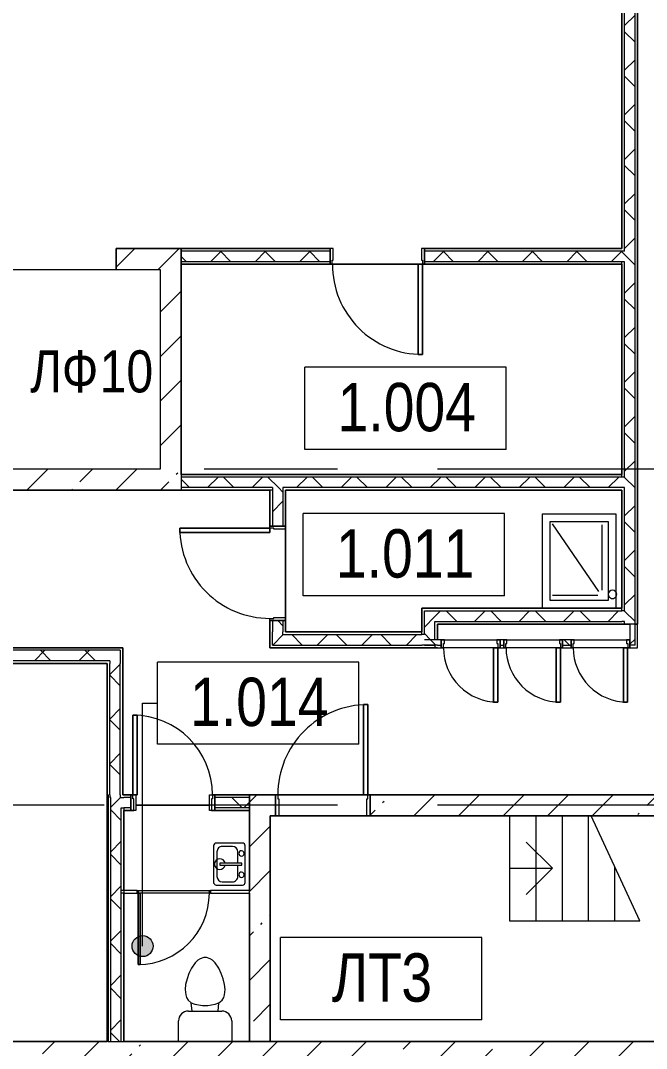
# Model space of a CAD drawing. Header units: millimetres. Extents: x 46431 to 216095, y -43515 to 31605.
# Drawn here: x 115402 to 121366, y 6202 to 15987 of the extents above; entities that cross this region are included whole.
import ezdxf

# ---------------------------------------------------------------- set-up
doc = ezdxf.new("R2010")
doc.units = ezdxf.units.MM
doc.linetypes.add('Осевые', pattern=[6350, 1270, -952.5, 3175, -952.5])
for name, color, linetype, lineweight in [('Двери', 7, 'Continuous', 9), ('Каркас_Импост', 7, 'Continuous', 9), ('Контуры', 7, 'Continuous', 9), ('Линии подступенков-1', 7, 'Continuous', 9), ('Линии свеса', 7, 'Continuous', 9), ('Марки вырезов', 7, 'Continuous', 9), ('Марки помещений', 7, 'Continuous', 9), ('Общие ребра', 7, 'Continuous', 9), ('Оси-2', 7, 'Осевые', 9), ('Панель', 7, 'Continuous', 9), ('Перекрытия', 7, 'Continuous', 9), ('Сантехнические приборы', 7, 'Continuous', 9), ('Стены', 7, 'Continuous', 9), ('Стены-1', 7, 'Continuous', 18), ('Стрелки вверх', 7, 'Continuous', 9), ('Текстовые примечания', 7, 'Continuous', 9), ('Черная _1 сплошная', 7, 'Continuous', 9), ('Штриховка разреза-3', 7, 'Continuous', 9)]:
    doc.layers.add(name, color=color, linetype=linetype, lineweight=lineweight)
doc.styles.add('Arial Narrow_1', font='Arial Narrow.ttf', dxfattribs={"height": 460})
doc.styles.add('Arial Narrow_2', font='Arial Narrow.ttf', dxfattribs={"height": 400})
pattern_1 = [(45, (0, 0), (-424.264, 424.264), [600, -100, 20, -100]), (45, (0, 424), (-424.264, 424.264), [])]
pattern_2 = [(45, (0, 0), (-212.132, 212.132), []), (135, (0, 0), (-212.132, -212.132), [])]

# ---------------------------------------------------------------- blocks, each defined once
blk = doc.blocks.new('Дверь - Однопольная - ДВ4_21х8-6240677-План 1-го этажа на отм_ -6_000')
at = {"layer": 'Двери'}
for p, q in [((-339, 833), (-379, 833)), ((-379, 833), (-379, 75)), ((-339, 75), (-339, 833)), ((-379, 75), (-339, 75))]:
    blk.add_line(p, q, dxfattribs=at)
blk.add_arc((-379, 75), 758, 360, 90, dxfattribs=at)
at = {"layer": 'Каркас_Импост'}
for p, q in [((-380, 75), (-400, 75)), ((-400, 75), (-400, -75)), ((-380, 35), (-380, 75)), ((-370, 35), (-380, 35)), ((-370, -75), (-370, 35)), ((380, 35), (370, 35)), ((370, 35), (370, -75)), ((400, 75), (380, 75)), ((380, 75), (380, 35)), ((400, -75), (400, 75)), ((-400, -75), (-370, -75)), ((370, -75), (400, -75))]:
    blk.add_line(p, q, dxfattribs=at)
at = {"layer": 'Панель'}
for p, q in [((-379, 833), (-339, 833)), ((-379, 75), (-379, 833)), ((-339, 833), (-339, 75)), ((-339, 75), (-379, 75))]:
    blk.add_line(p, q, dxfattribs=at)
blk = doc.blocks.new('Дверь - Однопольная - ДВ2__21х9-6240611-План 1-го этажа на отм_ -6_000')
at = {"layer": 'Двери'}
for p, q in [((-429, -100), (-389, -100)), ((-429, -958), (-429, -100)), ((-389, -100), (-389, -958)), ((-389, -958), (-429, -958))]:
    blk.add_line(p, q, dxfattribs=at)
blk.add_arc((-429, -100), 858, 270, 0, dxfattribs=at)
at = {"layer": 'Каркас_Импост'}
for p, q in [((-450, 100), (-420, 100)), ((-450, -100), (-450, 100)), ((-420, 100), (-420, -60)), ((420, 100), (450, 100)), ((420, -60), (420, 100)), ((450, 100), (450, -100)), ((-430, -60), (-430, -100)), ((-420, -60), (-430, -60)), ((430, -60), (420, -60)), ((430, -100), (430, -60)), ((-430, -100), (-450, -100)), ((450, -100), (430, -100))]:
    blk.add_line(p, q, dxfattribs=at)
at = {"layer": 'Панель'}
for p, q in [((-389, -100), (-429, -100)), ((-429, -100), (-429, -958)), ((-389, -958), (-389, -100)), ((-429, -958), (-389, -958))]:
    blk.add_line(p, q, dxfattribs=at)
blk = doc.blocks.new('Дверь - Однопольная - ДВ11_21х9-6240635-План 1-го этажа на отм_ -6_000')
at = {"layer": 'Двери'}
for p, q in [((-389, 933), (-429, 933)), ((-429, 933), (-429, 75)), ((-389, 75), (-389, 933)), ((-429, 75), (-389, 75))]:
    blk.add_line(p, q, dxfattribs=at)
blk.add_arc((-429, 75), 858, 360, 90, dxfattribs=at)
at = {"layer": 'Каркас_Импост'}
for p, q in [((-430, 75), (-450, 75)), ((-450, 75), (-450, -75)), ((-430, 35), (-430, 75)), ((-420, 35), (-430, 35)), ((-420, -75), (-420, 35)), ((430, 35), (420, 35)), ((420, 35), (420, -75)), ((450, 75), (430, 75)), ((430, 75), (430, 35)), ((450, -75), (450, 75)), ((-450, -75), (-420, -75)), ((420, -75), (450, -75))]:
    blk.add_line(p, q, dxfattribs=at)
at = {"layer": 'Панель'}
for p, q in [((-429, 933), (-389, 933)), ((-429, 75), (-429, 933)), ((-389, 933), (-389, 75)), ((-389, 75), (-429, 75))]:
    blk.add_line(p, q, dxfattribs=at)
blk = doc.blocks.new('Дверь - Однопольная - ДВ4__21х9-6240676-План 1-го этажа на отм_ -6_000')
at = {"layer": 'Двери'}
for p, q in [((-429, -75), (-389, -75)), ((-429, -933), (-429, -75)), ((-389, -75), (-389, -933)), ((-389, -933), (-429, -933))]:
    blk.add_line(p, q, dxfattribs=at)
blk.add_arc((-429, -75), 858, 270, 0, dxfattribs=at)
at = {"layer": 'Каркас_Импост'}
for p, q in [((-450, 75), (-420, 75)), ((-450, -75), (-450, 75)), ((-420, 75), (-420, -35)), ((420, 75), (450, 75)), ((420, -35), (420, 75)), ((450, 75), (450, -75)), ((-430, -75), (-450, -75)), ((-430, -35), (-430, -75)), ((-420, -35), (-430, -35)), ((430, -35), (420, -35)), ((430, -75), (430, -35)), ((450, -75), (430, -75))]:
    blk.add_line(p, q, dxfattribs=at)
at = {"layer": 'Панель'}
for p, q in [((-389, -75), (-429, -75)), ((-429, -75), (-429, -933)), ((-389, -933), (-389, -75)), ((-429, -933), (-389, -933))]:
    blk.add_line(p, q, dxfattribs=at)
blk = doc.blocks.new('Раковина-Одиночная-2D - 400 x 300 мм-4989200-План 1-го этажа на отм_ -6_000')
at = {"layer": 'Сантехнические приборы'}
for p, q in [((131.7, 414.6), (131.7, 165.4)), ((131.7, 414.6), (131.7, 165.4)), ((506.3, 440), (157.1, 440)), ((506.3, 440), (157.1, 440)), ((449.1, 408.3), (214.2, 408.3)), ((531.7, 165.4), (531.7, 414.6)), ((531.7, 165.4), (531.7, 414.6)), ((163.4, 357.5), (163.4, 260.7)), ((341.2, 381.3), (322.2, 381.3)), ((322.2, 381.3), (322.2, 171.8)), ((341.2, 171.8), (341.2, 381.3)), ((499.9, 260.7), (499.9, 357.5)), ((214.2, 209.9), (322.2, 209.9)), ((341.2, 209.9), (449.1, 209.9)), ((157.1, 140), (506.3, 140)), ((157.1, 140), (506.3, 140)), ((231.8, 100), (591.8, 100)), ((322.2, 171.8), (341.2, 171.8))]:
    blk.add_line(p, q, dxfattribs=at)
for centre, radius, start, end in [((157.1, 414.6), 25.4, 90, 180), ((157.1, 414.6), 25.4, 90, 180), ((214.2, 357.5), 50.8, 90, 180), ((331.7, 381.3), 50.8, 360, 180), ((449.1, 357.5), 50.8, 360, 90), ((506.3, 414.6), 25.4, 360, 90), ((506.3, 414.6), 25.4, 360, 90), ((331.7, 381.3), 50.8, 180, 259.19308), ((331.7, 381.3), 50.8, 280.80692, 0), ((214.2, 260.7), 50.8, 180, 270), ((230.1, 175), 25.4, 360, 180), ((433.3, 175), 25.4, 360, 180), ((449.1, 260.7), 50.8, 270, 0), ((157.1, 165.4), 25.4, 180, 270), ((157.1, 165.4), 25.4, 180, 270), ((230.1, 175), 25.4, 180, 0), ((433.3, 175), 25.4, 180, 360), ((506.3, 165.4), 25.4, 270, 360), ((506.3, 165.4), 25.4, 270, 0)]:
    blk.add_arc(centre, radius, start, end, dxfattribs=at)
blk = doc.blocks.new('Туалет-Домашний-3D - Туалет-Домашний-3D-4953272-План 1-го этажа на отм_ -6_000')
at = {"layer": 'Сантехнические приборы'}
for p, q in [((-253.4, 494.7), (253.4, 494.7)), ((-253.4, 298.4), (-253.4, 494.7)), ((253.4, 494.7), (253.4, 298.4)), ((158.7, 203.8), (-158.8, 203.8)), ((-123.5, 203.8), (-132.3, 127)), ((123.5, 203.8), (132.3, 127)), ((-162.6, 101.6), (-177, 76.2)), ((-132.3, 127), (-162.6, 101.6)), ((-97.4, 139.7), (-132.3, 127)), ((-25.4, 152.4), (-97.4, 139.7)), ((25.4, 152.4), (-25.4, 152.4)), ((97.4, 139.7), (25.4, 152.4)), ((132.3, 127), (97.4, 139.7)), ((162.6, 101.6), (132.3, 127)), ((177, 76.2), (162.6, 101.6)), ((-188.3, 25.3), (-190.5, 0)), ((-190.5, 0), (-186.1, -50.6)), ((-183.8, 50.8), (-188.3, 25.3)), ((-177, 76.2), (-183.8, 50.8)), ((183.8, 50.8), (177, 76.2)), ((188.3, 25.3), (183.8, 50.8)), ((186.1, -50.6), (190.5, 0)), ((190.5, 0), (188.3, 25.3)), ((-186.1, -50.6), (-172.4, -101.6)), ((172.4, -101.6), (186.1, -50.6)), ((-172.4, -101.6), (-153.9, -152.4)), ((-153.9, -152.4), (-130.2, -203.2)), ((130.2, -203.2), (153.9, -152.4)), ((153.9, -152.4), (172.4, -101.6)), ((-130.2, -203.2), (-95, -254)), ((-95, -254), (-69.6, -279.4)), ((-69.6, -279.4), (-47.6, -292.1)), ((-47.6, -292.1), (-12.7, -304.8)), ((12.7, -304.8), (47.6, -292.1)), ((47.6, -292.1), (69.6, -279.4)), ((69.6, -279.4), (95, -254)), ((95, -254), (130.2, -203.2)), ((-12.7, -304.8), (12.7, -304.8))]:
    blk.add_line(p, q, dxfattribs=at)
for centre, start, end in [((-158.8, 298.4), 180, 270), ((158.7, 298.4), 270, 360)]:
    blk.add_arc(centre, 94.6, start, end, dxfattribs=at)
blk = doc.blocks.new('Душевая кабинка-2D - Душевая кабинка 900х700-5616920-План 1-го этажа на отм_ -6_000')
at = {"layer": 'Сантехнические приборы'}
for p, q in [((0, 0), (0, 900)), ((0, 900), (700, 900)), ((700, 900), (700, 0)), ((75, 75), (75, 825)), ((75, 825), (625, 825)), ((625, 825), (625, 75)), ((132.1, 726.7), (132.1, 106.7)), ((161, 739), (604.7, 95.3)), ((604.7, 775.8), (171, 775.8)), ((700, 0), (0, 0)), ((625, 75), (75, 75))]:
    blk.add_line(p, q, dxfattribs=at)
for start, end in [(360, 180), (180, 360)]:
    blk.add_arc((32.1, 766.7), 40, start, end, dxfattribs=at)
blk = doc.blocks.new('Дверь - Однопольная без ручки - ДТ2_21х5_6-6222495-План 1-го этажа на отм_ -6_000')
at = {"layer": 'Двери'}
for p, q in [((-219, 555.5), (-259, 555.5)), ((-259, 555.5), (-259, 37.5)), ((-219, 37.5), (-219, 555.5)), ((-259, 37.5), (-219, 37.5))]:
    blk.add_line(p, q, dxfattribs=at)
blk.add_arc((-259, 37.5), 518, 360, 90, dxfattribs=at)
at = {"layer": 'Каркас_Импост'}
for p, q in [((-260, 37.5), (-280, 37.5)), ((-280, 37.5), (-280, -37.5)), ((-260, -2.5), (-260, 37.5)), ((280, 37.5), (260, 37.5)), ((260, 37.5), (260, -2.5)), ((280, -37.5), (280, 37.5)), ((-280, -37.5), (-250, -37.5)), ((-250, -2.5), (-260, -2.5)), ((-250, -37.5), (-250, -2.5)), ((260, -2.5), (250, -2.5)), ((250, -2.5), (250, -37.5)), ((250, -37.5), (280, -37.5))]:
    blk.add_line(p, q, dxfattribs=at)
at = {"layer": 'Панель'}
for p, q in [((-259, 555.5), (-219, 555.5)), ((-259, 37.5), (-259, 555.5)), ((-219, 555.5), (-219, 37.5)), ((-219, 37.5), (-259, 37.5))]:
    blk.add_line(p, q, dxfattribs=at)
blk = doc.blocks.new('Дверь - Однопольная_HPL - ДВ12__21х7-5560888-План 1-го этажа на отм_ -6_000')
at = {"layer": 'Двери'}
for p, q in [((-339, -12.5), (-319, -12.5)), ((-339, -690.5), (-339, -12.5)), ((-319, -12.5), (-319, -690.5)), ((-319, -690.5), (-339, -690.5))]:
    blk.add_line(p, q, dxfattribs=at)
blk.add_arc((-339, -12.5), 678, 270, 0, dxfattribs=at)
at = {"layer": 'Каркас_Импост'}
for p, q in [((-350, 12.5), (-330, 12.5)), ((-350, -12.5), (-350, 12.5)), ((-340, 7.5), (-340, -12.5)), ((-330, 7.5), (-340, 7.5)), ((-330, 12.5), (-330, 7.5)), ((330, 12.5), (350, 12.5)), ((330, 7.5), (330, 12.5)), ((340, 7.5), (330, 7.5)), ((340, -12.5), (340, 7.5)), ((350, 12.5), (350, -12.5)), ((-340, -12.5), (-350, -12.5)), ((350, -12.5), (340, -12.5))]:
    blk.add_line(p, q, dxfattribs=at)
at = {"layer": 'Панель'}
for p, q in [((-319, -12.5), (-339, -12.5)), ((-339, -12.5), (-339, -690.5)), ((-319, -690.5), (-319, -12.5)), ((-339, -690.5), (-319, -690.5))]:
    blk.add_line(p, q, dxfattribs=at)
blk = doc.blocks.new('M_Дверь-Проем - 1180 x 2250 mm-4719018-План 1-го этажа на отм_ -6_000')
at = {"layer": 'Черная _1 сплошная'}
blk.add_line((-598.2, -100), (581.8, -100), dxfattribs=at)
blk = doc.blocks.new('Марка помещения_Р - Марка помещения-4575829-План 1-го этажа на отм_ -6_000')
at = {"layer": 'Марки помещений'}
for p, q in [((-4.79375, -1.95625), (-4.79375, 1.95625)), ((4.79375, 1.95625), (-4.79375, 1.95625)), ((4.79375, -1.95625), (4.79375, 1.95625)), ((4.79375, -1.95625), (-4.79375, -1.95625))]:
    blk.add_line(p, q, dxfattribs=at)

msp = doc.modelspace()

# ---------------------------------------------------------------- hatches: boundary and pattern name
at = {"layer": 'Марки помещений'}
h = msp.add_hatch(color=256, dxfattribs=at)
edge = h.paths.add_edge_path(flags=0)
edge.add_arc((116564.7, 7176.3), 100, 0, 360)
at = {"layer": 'Штриховка разреза-3'}
h = msp.add_hatch(dxfattribs=at)
h.set_pattern_fill('FP_1', color=256, style=0, pattern_type=2)
h.set_pattern_definition(pattern_2)
h.paths.add_polyline_path([(121156.6, 10242.1), (121256.6, 10242.1), (121256.6, 19292.1), (121156.6, 19292.1), (121156.6, 10267.1)], flags=0)
h = msp.add_hatch(dxfattribs=at)
h.set_pattern_fill('FP_4', color=256, style=0, pattern_type=2)
h.set_pattern_definition(pattern_1)
h.paths.add_polyline_path([(116931.6, 13617.1), (116931.6, 13817.1), (116311.6, 13817.1), (116311.6, 13617.1), (116731.6, 13617.1)], flags=0)
h.paths.add_polyline_path([(114931.6, 13617.1), (115131.6, 13617.1), (115131.6, 13817.1), (114931.6, 13817.1)], flags=0)
h = msp.add_hatch(dxfattribs=at)
h.set_pattern_fill('FP_1', color=256, style=0, pattern_type=2)
h.set_pattern_definition(pattern_2)
h.paths.add_polyline_path([(117470.1, 13692.1), (118351.6, 13692.1), (118351.6, 13792.1), (116931.6, 13792.1), (116931.6, 13692.1)], flags=0)
h.paths.add_polyline_path([(119251.6, 13692.1), (121156.6, 13692.1), (121156.6, 13792.1), (119251.6, 13792.1)], flags=0)
h = msp.add_hatch(dxfattribs=at)
h.set_pattern_fill('FP_4', color=256, style=0, pattern_type=2)
h.set_pattern_definition(pattern_1)
h.paths.add_polyline_path([(116931.6, 11517.1), (116931.6, 13617.1), (116731.6, 13617.1), (116731.6, 11517.1)], flags=0)
h = msp.add_hatch(dxfattribs=at)
h.set_pattern_fill('FP_4', color=256, style=0, pattern_type=2)
h.set_pattern_definition(pattern_1)
h.paths.add_polyline_path([(114933.6, 11517.1), (116731.6, 11517.1), (116731.6, 11717.1), (114931.6, 11717.1), (114931.6, 11517.1)], flags=0)
h = msp.add_hatch(dxfattribs=at)
h.set_pattern_fill('FP_1', color=256, style=0, pattern_type=2)
h.set_pattern_definition(pattern_2)
h.paths.add_polyline_path([(121156.6, 11542.1), (121156.6, 11642.1), (116931.6, 11642.1), (116931.6, 11542.1), (121131.6, 11542.1)], flags=0)
h = msp.add_hatch(dxfattribs=at)
h.set_pattern_fill('FP_1', color=256, style=0, pattern_type=2)
h.set_pattern_definition(pattern_2)
h.paths.add_polyline_path([(117801.6, 10142.1), (117901.6, 10142.1), (117901.6, 10275.5), (117801.6, 10275.5), (117801.6, 10167.1)], flags=0)
h.paths.add_polyline_path([(117801.6, 11175.5), (117901.6, 11175.5), (117901.6, 11542.1), (117801.6, 11542.1), (117801.6, 11254)], flags=0)
h = msp.add_hatch(dxfattribs=at)
h.set_pattern_fill('FP_1', color=256, style=0, pattern_type=2)
h.set_pattern_definition(pattern_2)
h.paths.add_polyline_path([(119249.3, 10092.1), (119349.3, 10092.1), (119349.3, 10367.1), (119249.3, 10367.1), (119249.3, 10142.1)], flags=0)
h = msp.add_hatch(dxfattribs=at)
h.set_pattern_fill('FP_1', color=256, style=0, pattern_type=2)
h.set_pattern_definition(pattern_2)
h.paths.add_polyline_path([(121131.6, 10267.1), (121156.6, 10267.1), (121156.6, 10367.1), (119349.3, 10367.1), (119349.3, 10267.1), (120860.5, 10267.1)], flags=0)
h = msp.add_hatch(dxfattribs=at)
h.set_pattern_fill('FP_1', color=256, style=0, pattern_type=2)
h.set_pattern_definition(pattern_2)
h.paths.add_polyline_path([(121206.6, 10042.1), (121256.6, 10042.1), (121256.6, 10242.1), (121206.6, 10242.1)], flags=0)
h = msp.add_hatch(dxfattribs=at)
h.set_pattern_fill('FP_1', color=256, style=0, pattern_type=2)
h.set_pattern_definition(pattern_2)
h.paths.add_polyline_path([(119165.3, 10042.1), (119249.3, 10042.1), (119249.3, 10142.1), (117801.6, 10142.1), (117801.6, 10042.1)], flags=0)
h = msp.add_hatch(dxfattribs=at)
h.set_pattern_fill('FP_1', color=256, style=0, pattern_type=2)
h.set_pattern_definition(pattern_2)
h.paths.add_polyline_path([(120566.6, 10042.1), (120646.6, 10042.1), (120646.6, 10092.1), (120566.6, 10092.1)], flags=0)
h.paths.add_polyline_path([(119249.3, 10042.1), (119410.5, 10042.1), (119410.5, 10092.1), (119249.3, 10092.1)], flags=0)
h.paths.add_polyline_path([(120006.6, 10042.1), (120006.6, 10092.1), (119970.5, 10092.1), (119970.5, 10042.1)], flags=0)
h = msp.add_hatch(dxfattribs=at)
h.set_pattern_fill('FP_1', color=256, style=0, pattern_type=2)
h.set_pattern_definition(pattern_2)
h.paths.add_polyline_path([(106681.6, 9892.1), (109081.6, 9892.1), (109081.6, 9992.1), (106681.6, 9992.1)], flags=0)
h.paths.add_polyline_path([(116351.6, 9892.1), (116351.6, 9992.1), (113831.6, 9992.1), (113831.6, 9892.1), (116251.6, 9892.1)], flags=0)
h.paths.add_polyline_path([(112681.6, 9892.1), (112931.6, 9892.1), (112931.6, 9992.1), (112331.6, 9992.1), (112331.6, 9892.1), (112581.6, 9892.1)], flags=0)
h.paths.add_polyline_path([(110506.6, 9892.1), (111431.6, 9892.1), (111431.6, 9992.1), (109981.6, 9992.1), (109981.6, 9892.1), (110406.6, 9892.1)], flags=0)
h = msp.add_hatch(dxfattribs=at)
h.set_pattern_fill('FP_1', color=256, style=0, pattern_type=2)
h.set_pattern_definition(pattern_2)
h.paths.add_polyline_path([(116351.6, 8592.1), (116351.6, 9892.1), (116251.6, 9892.1), (116251.6, 8592.1), (116261.6, 8592.1)], flags=0)
h = msp.add_hatch(dxfattribs=at)
h.set_pattern_fill('FP_4', color=256, style=0, pattern_type=2)
h.set_pattern_definition(pattern_1)
h.paths.add_polyline_path([(117781.6, 6267.1), (117781.6, 8617.1), (117581.6, 8617.1), (117581.6, 6267.1)], flags=0)
h = msp.add_hatch(dxfattribs=at)
h.set_pattern_fill('FP_4', color=256, style=0, pattern_type=2)
h.set_pattern_definition(pattern_1)
h.paths.add_polyline_path([(122979.5, 8417.1), (123081.6, 8417.1), (123081.6, 8617.1), (118731.6, 8617.1), (118731.6, 8417.1), (122781.6, 8417.1)], flags=0)
h.paths.add_polyline_path([(117781.6, 8417.1), (117831.6, 8417.1), (117831.6, 8617.1), (117781.6, 8617.1)], flags=0)
h = msp.add_hatch(dxfattribs=at)
h.set_pattern_fill('FP_1', color=256, style=0, pattern_type=2)
h.set_pattern_definition(pattern_2)
h.paths.add_polyline_path([(116361.6, 6267.1), (116361.6, 8592.1), (116261.6, 8592.1), (116261.6, 6267.1)], flags=0)
h = msp.add_hatch(dxfattribs=at)
h.set_pattern_fill('FP_1', color=256, style=0, pattern_type=2)
h.set_pattern_definition(pattern_2)
h.paths.add_polyline_path([(117470.1, 8492.1), (117581.6, 8492.1), (117581.6, 8592.1), (117251.6, 8592.1), (117251.6, 8492.1)], flags=0)
h.paths.add_polyline_path([(116361.6, 8492.1), (116451.6, 8493.8), (116451.6, 8592.1), (116361.6, 8592.1), (116361.6, 8493.8)], flags=0)
h = msp.add_hatch(dxfattribs=at)
h.set_pattern_fill('FP_4', color=256, style=0, pattern_type=2)
h.set_pattern_definition(pattern_1)
h.paths.add_polyline_path([(122551.6, 5967.1), (128781.6, 5967.1), (128781.6, 6267.1), (106681.6, 6267.1), (106681.6, 5967.1), (122431.6, 5967.1)], flags=0)

# ---------------------------------------------------------------- linework, layer by layer
at = {"layer": 'Контуры'}
for p, q in [((120061.6, 8417.1), (120061.6, 7417.1)), ((120061.6, 8417.1), (120837.3, 8417.1)), ((120061.6, 7417.1), (121303.6, 7417.1))]:
    msp.add_line(p, q, dxfattribs=at)
at = {"layer": 'Линии подступенков-1'}
for p, q in [((120061.6, 8417.1), (120061.6, 7417.1)), ((120311.6, 8417.1), (120311.6, 7417.1)), ((120561.6, 8417.1), (120561.6, 7417.1)), ((120811.6, 8417.1), (120811.6, 7417.1)), ((121061.6, 7936.1), (121061.6, 7417.1))]:
    msp.add_line(p, q, dxfattribs=at)
at = {"layer": 'Линии свеса'}
for p, q in [((120311.6, 8417.1), (120311.6, 7417.1)), ((120561.6, 8417.1), (120561.6, 7417.1)), ((120811.6, 8417.1), (120811.6, 7417.1)), ((121061.6, 7936.1), (121061.6, 7417.1))]:
    msp.add_line(p, q, dxfattribs=at)
at = {"layer": 'Марки вырезов'}
msp.add_line((121303.6, 7417.1), (120837.3, 8417.1), dxfattribs=at)
at = {"layer": 'Марки помещений'}
for p, q in [((116564.7, 9489), (116706.3, 9489.7)), ((116564.7, 7176.3), (116564.7, 9489))]:
    msp.add_line(p, q, dxfattribs=at)
msp.add_circle((116564.7, 7176.3), 100, dxfattribs=at)
at = {"layer": 'Общие ребра'}
for p, q in [((121156.6, 13792.1), (121156.6, 19267.1)), ((121256.6, 10242.1), (121256.6, 19267.1)), ((116931.6, 13817.1), (116311.6, 13817.1)), ((116931.6, 13792.1), (116931.6, 13817.1)), ((118351.6, 13817.1), (116931.6, 13817.1)), ((116931.6, 13817.1), (116931.6, 13792.1)), ((121131.6, 13817.1), (119251.6, 13817.1)), ((116931.6, 13692.1), (116931.6, 13792.1)), ((118351.6, 13792.1), (116931.6, 13792.1)), ((116931.6, 13792.1), (116931.6, 13692.1)), ((121131.6, 13792.1), (119251.6, 13792.1)), ((121156.6, 13792.1), (121131.6, 13792.1)), ((116931.6, 13667.1), (116931.6, 13692.1)), ((118351.6, 13692.1), (116931.6, 13692.1)), ((116931.6, 13692.1), (116931.6, 13667.1)), ((116933.6, 13667.1), (118351.6, 13667.1)), ((121131.6, 13692.1), (119251.6, 13692.1)), ((119251.6, 13667.1), (121129.6, 13667.1)), ((121131.6, 13667.1), (121131.6, 13692.1)), ((121156.6, 13692.1), (121131.6, 13692.1)), ((121156.6, 11642.1), (121156.6, 13692.1)), ((116931.6, 11667.1), (116931.6, 11642.1)), ((121131.6, 11642.1), (121131.6, 11667.1)), ((121131.6, 11642.1), (116931.6, 11642.1)), ((116931.6, 11642.1), (116931.6, 11542.1)), ((121156.6, 11642.1), (121131.6, 11642.1)), ((114933.6, 11517.1), (116731.6, 11517.1)), ((117801.6, 11542.1), (116931.6, 11542.1)), ((116931.6, 11542.1), (116931.6, 11517.1)), ((117801.6, 11517.1), (117776.6, 11517.1)), ((117776.6, 11517.1), (117776.6, 11175.5)), ((117801.6, 11542.1), (117801.6, 11517.1)), ((117801.6, 11517.1), (117801.6, 11175.5)), ((117901.6, 11542.1), (117901.6, 11517.1)), ((121131.6, 11542.1), (117901.6, 11542.1)), ((117901.6, 11517.1), (117901.6, 11175.5)), ((117926.6, 11175.5), (117926.6, 11517.1)), ((121156.6, 11542.1), (121131.6, 11542.1)), ((121156.6, 10367.1), (121156.6, 11542.1)), ((121131.6, 10367.1), (121131.6, 10392.1)), ((117776.6, 10275.5), (117776.6, 10167.1)), ((117801.6, 10275.5), (117801.6, 10167.1)), ((117901.6, 10275.5), (117901.6, 10167.1)), ((117926.6, 10167.1), (117926.6, 10275.5)), ((119249.3, 10367.1), (119349.3, 10367.1)), ((119249.3, 10142.1), (119249.3, 10367.1)), ((119349.3, 10367.1), (119374.3, 10367.1)), ((119374.3, 10367.1), (121131.6, 10367.1)), ((121156.6, 10367.1), (121131.6, 10367.1)), ((119349.3, 10267.1), (119374.3, 10267.1)), ((119349.3, 10092.1), (119349.3, 10267.1)), ((119374.3, 10267.1), (121131.6, 10267.1)), ((121156.6, 10267.1), (121131.6, 10267.1)), ((121156.6, 10242.1), (121156.6, 10267.1)), ((121256.6, 10242.1), (121281.6, 10242.1)), ((121256.6, 10042.1), (121256.6, 10242.1)), ((121281.6, 10242.1), (121256.6, 10242.1)), ((117776.6, 10167.1), (117776.6, 10042.1)), ((117801.6, 10142.1), (117801.6, 10167.1)), ((117801.6, 10042.1), (117801.6, 10142.1)), ((117901.6, 10142.1), (117901.6, 10167.1)), ((117901.6, 10142.1), (119224.3, 10142.1)), ((119224.3, 10142.1), (119224.3, 10167.1)), ((119249.3, 10142.1), (119224.3, 10142.1)), ((119349.3, 10092.1), (119249.3, 10092.1)), ((119374.3, 10092.1), (119349.3, 10092.1)), ((116376.6, 10017.1), (113831.6, 10017.1)), ((116351.6, 9992.1), (113831.6, 9992.1)), ((116351.6, 9992.1), (116351.6, 9892.1)), ((117801.6, 10042.1), (119224.3, 10042.1)), ((119249.3, 10042.1), (119224.3, 10042.1)), ((119349.3, 10042.1), (119249.3, 10042.1)), ((119249.3, 10042.1), (119349.3, 10042.1)), ((119349.3, 10042.1), (119349.3, 10017.1)), ((119374.3, 10042.1), (119349.3, 10042.1)), ((119349.3, 10042.1), (119349.3, 10017.1)), ((119349.3, 10017.1), (119374.3, 10017.1)), ((119374.3, 10042.1), (119410.5, 10042.1)), ((119374.3, 10017.1), (119410.5, 10017.1)), ((119970.5, 10042.1), (120006.6, 10042.1)), ((119970.5, 10017.1), (120006.6, 10017.1)), ((120566.6, 10042.1), (120646.6, 10042.1)), ((120566.6, 10017.1), (120646.6, 10017.1)), ((121256.6, 10042.1), (121206.6, 10042.1)), ((116251.6, 9892.1), (113831.6, 9892.1)), ((116251.6, 9892.1), (116251.6, 9867.1)), ((116351.6, 9892.1), (116351.6, 9867.1)), ((113831.6, 9867.1), (116224.6, 9867.1)), ((116251.6, 8617.1), (116251.6, 9867.1)), ((116351.6, 8617.1), (116351.6, 9867.1)), ((116251.6, 8617.1), (116251.6, 8592.1)), ((116351.6, 8617.1), (116351.6, 8592.1)), ((116386.6, 8617.1), (116376.6, 8617.1)), ((116451.6, 8617.1), (116386.6, 8617.1)), ((117581.6, 8617.1), (117251.6, 8617.1)), ((117831.6, 8617.1), (117781.6, 8617.1)), ((122681.6, 8617.1), (118731.6, 8617.1)), ((116261.6, 8592.1), (116251.6, 8592.1)), ((116261.6, 6267.1), (116261.6, 8592.1)), ((116351.6, 8592.1), (116361.6, 8592.1)), ((116361.6, 8592.1), (116386.6, 8592.1)), ((116451.6, 8592.1), (116386.6, 8592.1)), ((117581.6, 8592.1), (117251.6, 8592.1)), ((116361.6, 7704.6), (116361.6, 8492.1)), ((116361.6, 8492.1), (116386.6, 8492.1)), ((116451.6, 8492.1), (116386.6, 8492.1)), ((116386.6, 8492.1), (116386.6, 8467.1)), ((116386.6, 8467.1), (116451.6, 8467.1)), ((117581.6, 8492.1), (117251.6, 8492.1)), ((117251.6, 8467.1), (117581.6, 8467.1)), ((117781.6, 8417.1), (117781.6, 8415.1)), ((118731.6, 8417.1), (122781.6, 8417.1)), ((122781.6, 8417.1), (118731.6, 8417.1)), ((117781.6, 6267.1), (117781.6, 8415.1)), ((116361.6, 7679.6), (116361.6, 7704.6)), ((116386.6, 7704.6), (116361.6, 7704.6)), ((116361.6, 7679.6), (116361.6, 7704.6)), ((116361.6, 6267.1), (116361.6, 7679.6)), ((116386.6, 7679.6), (116361.6, 7679.6)), ((116388.6, 7679.6), (116388.6, 7704.6)), ((116236.6, 6267.1), (116261.6, 6267.1)), ((116261.6, 6267.1), (116361.6, 6267.1)), ((116361.6, 6267.1), (116386.6, 6267.1)), ((122779.6, 6267.1), (117783.6, 6267.1))]:
    msp.add_line(p, q, dxfattribs=at)
at = {"layer": 'Оси-2'}
for p, q in [((150171.6, 11717.1), (50527.1, 11717.1)), ((150171.6, 8517.1), (50527.1, 8517.1))]:
    msp.add_line(p, q, dxfattribs=at)
at = {"layer": 'Перекрытия'}
for p, q in [((121281.6, 19417.1), (121281.6, 10242.1)), ((121131.6, 13817.1), (121131.6, 19267.1)), ((116311.6, 13617.1), (116311.6, 13817.1)), ((116311.6, 13817.1), (118351.6, 13817.1)), ((118351.6, 13817.1), (118351.6, 13667.1)), ((119251.6, 13667.1), (119251.6, 13817.1)), ((119251.6, 13817.1), (121131.6, 13817.1)), ((121131.6, 13667.1), (116931.6, 13667.1)), ((116931.6, 13667.1), (116931.6, 11667.1)), ((118351.6, 13667.1), (119251.6, 13667.1)), ((121131.6, 11667.1), (121131.6, 13667.1)), ((116931.6, 11667.1), (121131.6, 11667.1)), ((117776.6, 11517.1), (114931.6, 11517.1)), ((117776.6, 11175.5), (117776.6, 11517.1)), ((117926.6, 11517.1), (117926.6, 10167.1)), ((121131.6, 11517.1), (117926.6, 11517.1)), ((121131.6, 10392.1), (121131.6, 11517.1)), ((117926.6, 11175.5), (117776.6, 11175.5)), ((117926.6, 10275.5), (117926.6, 11175.5)), ((119224.3, 10167.1), (119224.3, 10392.1)), ((119224.3, 10392.1), (121131.6, 10392.1)), ((117776.6, 10017.1), (117776.6, 10275.5)), ((117776.6, 10275.5), (117926.6, 10275.5)), ((121281.6, 10242.1), (119374.3, 10242.1)), ((119374.3, 10242.1), (119374.3, 10092.1)), ((117926.6, 10167.1), (119224.3, 10167.1)), ((113831.6, 10017.1), (116376.6, 10017.1)), ((116376.6, 10017.1), (116376.6, 8617.1)), ((119374.3, 10017.1), (117776.6, 10017.1)), ((116226.6, 9867.1), (112706.6, 9867.1)), ((116226.6, 6267.1), (116226.6, 9867.1)), ((116376.6, 8617.1), (116501.6, 8617.1)), ((116501.6, 8617.1), (116501.6, 8517.1)), ((117201.6, 8517.1), (117201.6, 8617.1)), ((117201.6, 8617.1), (122681.6, 8617.1)), ((118731.6, 8617.1), (117831.6, 8617.1)), ((117831.6, 8617.1), (117831.6, 8417.1)), ((118731.6, 8417.1), (118731.6, 8617.1)), ((116501.6, 8517.1), (117201.6, 8517.1)), ((117201.6, 8517.1), (116501.6, 8517.1)), ((116501.6, 8517.1), (116501.6, 8467.1)), ((117201.6, 8467.1), (117201.6, 8517.1)), ((116501.6, 8467.1), (116386.6, 8467.1)), ((116386.6, 8467.1), (116386.6, 6267.1)), ((117581.6, 8467.1), (117201.6, 8467.1)), ((117581.6, 6267.1), (117581.6, 8467.1)), ((117831.6, 8417.1), (117781.6, 8417.1)), ((117781.6, 8417.1), (117781.6, 6267.1)), ((122781.6, 8417.1), (118731.6, 8417.1)), ((112706.6, 6267.1), (116226.6, 6267.1)), ((116386.6, 6267.1), (117581.6, 6267.1)), ((117781.6, 6267.1), (122781.6, 6267.1))]:
    msp.add_line(p, q, dxfattribs=at)
at = {"layer": 'Стены'}
for p, q in [((116311.6, 13617.1), (116311.6, 13817.1)), ((119410.5, 10092.1), (119970.5, 10092.1)), ((119410.5, 10017.1), (119410.5, 10092.1)), ((119970.5, 10092.1), (119970.5, 10017.1)), ((120006.6, 10092.1), (120566.6, 10092.1)), ((120006.6, 10017.1), (120006.6, 10092.1)), ((120566.6, 10092.1), (120566.6, 10017.1)), ((120646.6, 10092.1), (121206.6, 10092.1)), ((120646.6, 10017.1), (120646.6, 10092.1)), ((121206.6, 10092.1), (121206.6, 10017.1)), ((119970.5, 10017.1), (119410.5, 10017.1)), ((120566.6, 10017.1), (120006.6, 10017.1)), ((121206.6, 10017.1), (120646.6, 10017.1)), ((116236.6, 8617.1), (116226.6, 8617.1)), ((116226.6, 8542.1), (116226.6, 8617.1)), ((116236.6, 8542.1), (116226.6, 8542.1)), ((116511.6, 7704.6), (117211.6, 7704.6)), ((116511.6, 7679.6), (116511.6, 7704.6)), ((117211.6, 7679.6), (116511.6, 7679.6)), ((117211.6, 7704.6), (117211.6, 7679.6))]:
    msp.add_line(p, q, dxfattribs=at)
at = {"layer": 'Стены-1'}
for p, q in [((121131.6, 19267.1), (121131.6, 13817.1)), ((121281.6, 10242.1), (121281.6, 19267.1)), ((116311.6, 13817.1), (116311.6, 13617.1)), ((118351.6, 13667.1), (118351.6, 13817.1)), ((119251.6, 13817.1), (119251.6, 13667.1)), ((116311.6, 13617.1), (116731.6, 13617.1)), ((116731.6, 13617.1), (116731.6, 11717.1)), ((116931.6, 13617.1), (116931.6, 13667.1)), ((116931.6, 13667.1), (116933.6, 13667.1)), ((116931.6, 11667.1), (116931.6, 13617.1)), ((121129.6, 13667.1), (121131.6, 13667.1)), ((121131.6, 13667.1), (121131.6, 11667.1)), ((116731.6, 11717.1), (115131.6, 11717.1)), ((121131.6, 11667.1), (116931.6, 11667.1)), ((116731.6, 11517.1), (116931.6, 11517.1)), ((116931.6, 11517.1), (117776.6, 11517.1)), ((117926.6, 11517.1), (121131.6, 11517.1)), ((121131.6, 11517.1), (121131.6, 10392.1)), ((117776.6, 11175.5), (117926.6, 11175.5)), ((119224.3, 10392.1), (119224.3, 10167.1)), ((119249.3, 10392.1), (119224.3, 10392.1)), ((119374.3, 10392.1), (119249.3, 10392.1)), ((121131.6, 10392.1), (119374.3, 10392.1)), ((117926.6, 10275.5), (117776.6, 10275.5)), ((119374.3, 10242.1), (121131.6, 10242.1)), ((119374.3, 10092.1), (119374.3, 10242.1)), ((121131.6, 10242.1), (121206.6, 10242.1)), ((121206.6, 10242.1), (121206.6, 10017.1)), ((121281.6, 10017.1), (121281.6, 10242.1)), ((119224.3, 10167.1), (117926.6, 10167.1)), ((119410.5, 10092.1), (119374.3, 10092.1)), ((119410.5, 10017.1), (119410.5, 10092.1)), ((120006.6, 10092.1), (119970.5, 10092.1)), ((119970.5, 10092.1), (119970.5, 10017.1)), ((120006.6, 10017.1), (120006.6, 10092.1)), ((120646.6, 10092.1), (120566.6, 10092.1)), ((120566.6, 10092.1), (120566.6, 10017.1)), ((120646.6, 10017.1), (120646.6, 10092.1)), ((116376.6, 9992.1), (116376.6, 10017.1)), ((116376.6, 9867.1), (116376.6, 9992.1)), ((117776.6, 10042.1), (117776.6, 10017.1)), ((117776.6, 10017.1), (119224.3, 10017.1)), ((119224.3, 10017.1), (119349.3, 10017.1)), ((119349.3, 10017.1), (119374.3, 10017.1)), ((121206.6, 10017.1), (121281.6, 10017.1)), ((116224.6, 9867.1), (116226.6, 9867.1)), ((116226.6, 9867.1), (116226.6, 8617.1)), ((116376.6, 8617.1), (116376.6, 9867.1)), ((116226.6, 8617.1), (116236.6, 8617.1)), ((116236.6, 8617.1), (116236.6, 6267.1)), ((116451.6, 8467.1), (116451.6, 8617.1)), ((117251.6, 8617.1), (117251.6, 8467.1)), ((117581.6, 8617.1), (117581.6, 7704.6)), ((117781.6, 8617.1), (117581.6, 8617.1)), ((117581.6, 8467.1), (117581.6, 8617.1)), ((117831.6, 8417.1), (117831.6, 8617.1)), ((118731.6, 8617.1), (118731.6, 8417.1)), ((116386.6, 7704.6), (116386.6, 8467.1)), ((116386.6, 8465.1), (116386.6, 7704.6)), ((116388.6, 7704.6), (116388.6, 8465.1)), ((118731.6, 8417.1), (117781.6, 8417.1)), ((117783.6, 8417.1), (117831.6, 8417.1)), ((117781.6, 8415.1), (122781.6, 8415.1)), ((116386.6, 6267.1), (116386.6, 7679.6)), ((116386.6, 7679.6), (116386.6, 6267.1)), ((116511.6, 7704.6), (116388.6, 7704.6)), ((116388.6, 7679.6), (116511.6, 7679.6)), ((116388.6, 6269.1), (116388.6, 7679.6)), ((116511.6, 7679.6), (116511.6, 7704.6)), ((117579.6, 7704.6), (117211.6, 7704.6)), ((117211.6, 7704.6), (117211.6, 7679.6)), ((117211.6, 7679.6), (117579.6, 7679.6)), ((117581.6, 7679.6), (117581.6, 6267.1)), ((116236.6, 6267.1), (106681.6, 6267.1)), ((117781.6, 6267.1), (116386.6, 6267.1)), ((116386.6, 6267.1), (116388.6, 6267.1)), ((117581.6, 6267.1), (117781.6, 6267.1))]:
    msp.add_line(p, q, dxfattribs=at)
at = {"layer": 'Стрелки вверх'}
for p, q in [((120470.5, 7917.1), (120220.5, 8167.1)), ((120061.6, 7917.1), (120311.6, 7917.1)), ((120470.5, 7917.1), (120220.5, 7667.1)), ((120311.6, 7917.1), (120470.5, 7917.1))]:
    msp.add_line(p, q, dxfattribs=at)

# ---------------------------------------------------------------- block references
at = {"layer": 'Двери'}
for name, p, rotation in [('Дверь - Однопольная - ДВ11_21х9-6240635-План 1-го этажа на отм_ -6_000', (118801.6, 13742.1), 180), ('Дверь - Однопольная - ДВ4__21х9-6240676-План 1-го этажа на отм_ -6_000', (117851.6, 10725.5), 270), ('Дверь - Однопольная без ручки - ДТ2_21х5_6-6222495-План 1-го этажа на отм_ -6_000', (119690.5, 10054.6), 180), ('Дверь - Однопольная без ручки - ДТ2_21х5_6-6222495-План 1-го этажа на отм_ -6_000', (120286.6, 10054.6), 180), ('Дверь - Однопольная без ручки - ДТ2_21х5_6-6222495-План 1-го этажа на отм_ -6_000', (120926.6, 10054.6), 180), ('Дверь - Однопольная - ДВ2__21х9-6240611-План 1-го этажа на отм_ -6_000', (118281.6, 8517.1), 180)]:
    msp.add_blockref(name, p, dxfattribs=dict(at, rotation=rotation))
for name, p in [('M_Дверь-Проем - 1180 x 2250 mm-4719018-План 1-го этажа на отм_ -6_000', (115729.8, 13717.1)), ('Дверь - Однопольная - ДВ4_21х8-6240677-План 1-го этажа на отм_ -6_000', (116851.6, 8542.1)), ('Дверь - Однопольная_HPL - ДВ12__21х7-5560888-План 1-го этажа на отм_ -6_000', (116861.6, 7692.1))]:
    msp.add_blockref(name, p, dxfattribs=at)
at = {"layer": 'Марки помещений', "xscale": 199.9999999999999, "yscale": 199.9999999999999, "zscale": 199.9999999999999}
for p in [(119070, 12295.8), (119054.5, 10903), (117665, 9489.7), (118837.3, 6865.7)]:
    msp.add_blockref('Марка помещения_Р - Марка помещения-4575829-План 1-го этажа на отм_ -6_000', p, dxfattribs=at)
at = {"layer": 'Сантехнические приборы'}
for name, p, rotation in [('Душевая кабинка-2D - Душевая кабинка 900х700-5616920-План 1-го этажа на отм_ -6_000', (121074.3, 11292.1), 180), ('Раковина-Одиночная-2D - 400 x 300 мм-4989200-План 1-го этажа на отм_ -6_000', (117681.6, 7625.3), 89.99999999999984), ('Туалет-Домашний-3D - Туалет-Домашний-3D-4953272-План 1-го этажа на отм_ -6_000', (117160.1, 6761.8), 180)]:
    msp.add_blockref(name, p, dxfattribs=dict(at, rotation=rotation))

# ---------------------------------------------------------------- texts
at = {"layer": 'Марки помещений', "char_height": 460, "attachment_point": 1, "style": 'Arial Narrow_1'}
for s, insert, width in [('1.004', (118422.1, 12537.7), 1587.341), ('1.011', (118406.6, 11144.8), 1587.341), ('1.014', (117017.1, 9731.5), 1587.341), ('ЛТ', (118368.4, 7107.5), 801.687), ('\\fArial Narrow|b0|i0|c204|p34|;3', (119029.8, 7107.5), 352.742)]:
    msp.add_mtext(s, dxfattribs=dict(at, insert=insert, width=width))
at = {"layer": 'Текстовые примечания', "char_height": 400, "attachment_point": 1, "style": 'Arial Narrow_2'}
for s, insert, width in [('ЛФ', (115494.2, 12847.6), 801.687), ('10', (116155.7, 12847.6), 641.35)]:
    msp.add_mtext(s, dxfattribs=dict(at, insert=insert, width=width))

doc.saveas('drawing.dxf')
